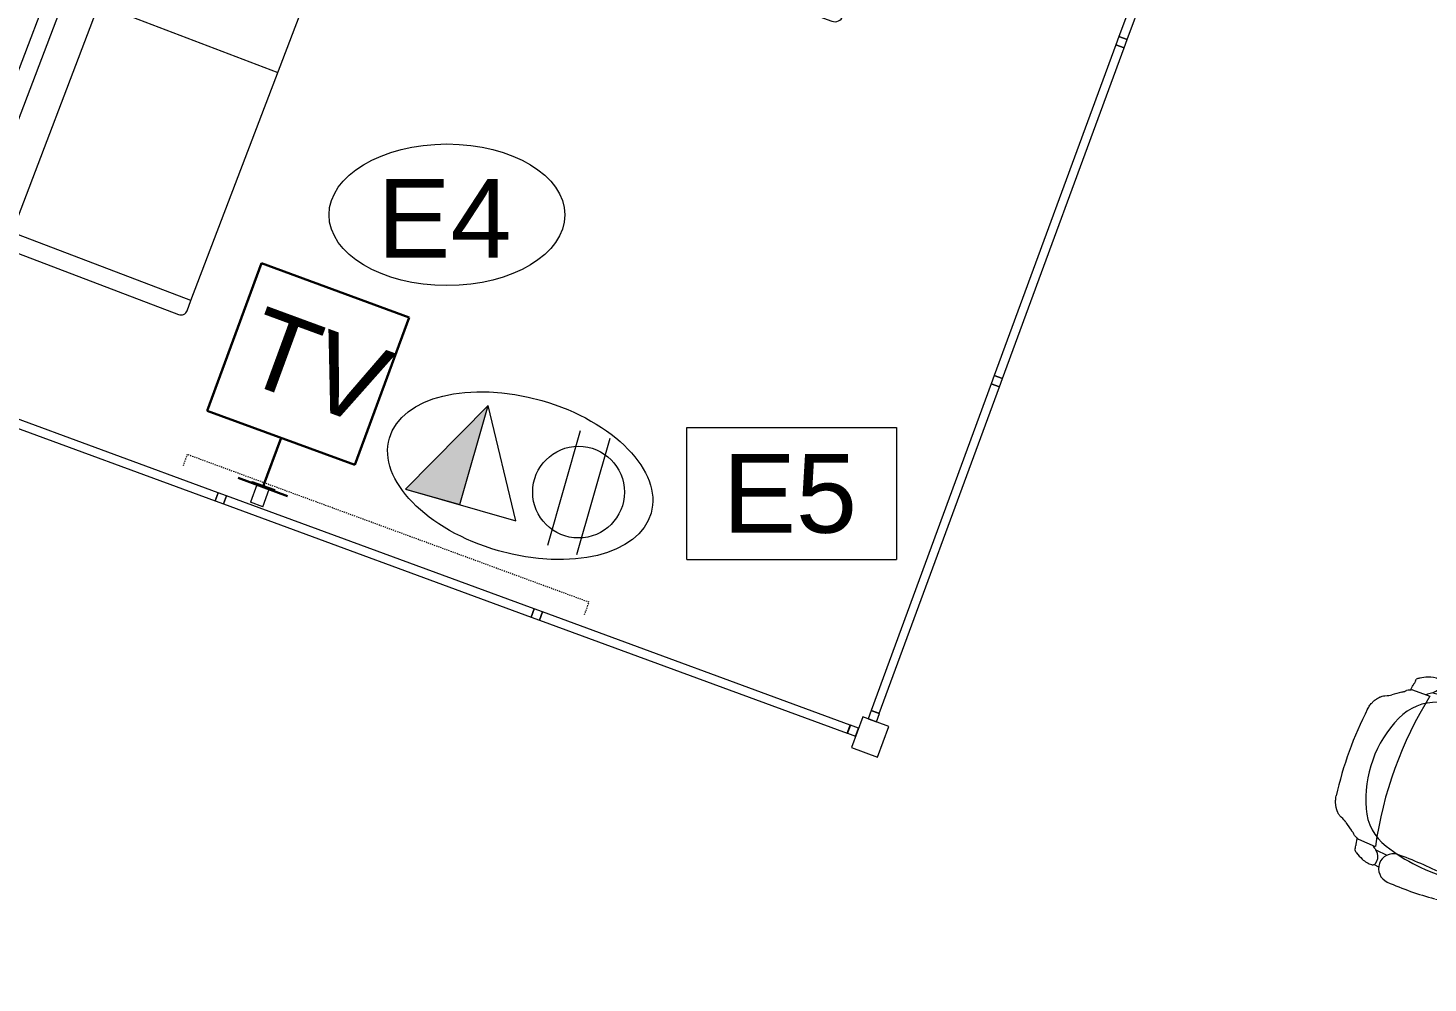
# Model space of a CAD drawing. Header units: inches. Extents: x -2349 to 1043, y -456 to 2193.
# Drawn here: x -521.3 to -361, y 107.3 to 216.6 of the extents above; entities that cross this region are included whole.
import ezdxf

# ---------------------------------------------------------------- set-up
doc = ezdxf.new("R2010")
doc.units = ezdxf.units.IN
doc.header["$MEASUREMENT"] = 0
doc.linetypes.add('Dash', pattern=[0.25, 0.125, -0.125])
for name, color, linetype, lineweight in [('A-ANNO-KEYN', 231, 'Continuous', 9), ('A-ANNO-NOTE', 131, 'Continuous', 30), ('A-GLAZ-CURT', 52, 'Continuous', 13), ('A-GLAZ-CWMG', 51, 'Continuous', 13), ('E-ELEC-FIXT', 91, 'Continuous', 9), ('G-ANNO-TEXT', 231, 'Continuous', 9), ('I-FURN', 30, 'Continuous', 9), ('I-WALL', 2, 'Continuous', 13), ('Q-SPCQ', 91, 'Continuous', 9), ('Q-SPCQ-HDLN', 91, 'Dash', 9), ('Q-SPCQ-IDEN', 132, 'Continuous', 9)]:
    doc.layers.add(name, color=color, linetype=linetype, lineweight=lineweight)
doc.styles.add('Arial', font='arial.ttf', dxfattribs={"height": 9})
doc.styles.add('Swis721 Lt BT', font='swissl.ttf', dxfattribs={"height": 9})
doc.styles.add('Swis721 Lt BT_1', font='swissl.ttf', dxfattribs={"height": 18})

# ---------------------------------------------------------------- blocks, each defined once
blk = doc.blocks.new('HermanMiller_Collection_Tuxedo_CornerSofaAttachedSettee - Quilted Cnr Sofa Rt Settee Lft-7528365-7TH FLOOR POWER _ SIGNAL')
at = {"layer": 'I-FURN'}
for p, q in [((0, 0), (0, -83.93)), ((84.01, 0), (0, 0)), ((85.01, 0), (84.01, 0)), ((84.01, 0), (84.01, -27.97)), ((86.01, -26.97), (86.01, -1)), ((2, -2), (2, -83.93)), ((84.01, -2), (2, -2)), ((27.84, -83.93), (27.84, -2)), ((55.82, -2), (55.82, -7.21)), ((5.95, -55.94), (5.95, -5.95)), ((5.95, -5.95), (55.82, -5.95)), ((55.82, -5.95), (84.01, -5.95)), ((55.82, -7.1), (55.82, -27.97)), ((2, -27.97), (27.84, -27.97)), ((2, -27.97), (84.01, -27.97)), ((84.01, -27.97), (85.01, -27.97)), ((2, -55.99), (7.21, -55.99)), ((5.95, -83.93), (5.95, -55.94)), ((7.26, -55.99), (27.84, -55.99)), ((0, -83.93), (0, -84.93)), ((27.84, -83.93), (0, -83.93)), ((27.84, -85.18), (27.84, -83.93)), ((1, -85.93), (27.09, -85.93))]:
    blk.add_line(p, q, dxfattribs=at)
for centre, radius, start, end in [((85.01, -1), 1, 0, 90), ((85.01, -26.97), 1, 270, 0), ((1, -84.93), 1, 180, 270), ((27.09, -85.18), 0.75, 270, 0)]:
    blk.add_arc(centre, radius, start, end, dxfattribs=at)
blk = doc.blocks.new('System Panel - Glazed-9667822-7TH FLOOR POWER _ SIGNAL')
at = {"layer": 'A-GLAZ-CURT'}
for p, q in [((20.17, 0.5), (-20.17, 0.5)), ((-20.17, 0.5), (-20.17, -0.5)), ((20.17, -0.5), (20.17, 0.5)), ((-20.17, -0.5), (20.17, -0.5))]:
    blk.add_line(p, q, dxfattribs=at)
blk = doc.blocks.new('System Panel - Glazed-9667821-7TH FLOOR POWER _ SIGNAL')
at = {"layer": 'A-GLAZ-CURT'}
for p, q in [((19.92, 0.5), (-19.92, 0.5)), ((-19.92, 0.5), (-19.92, -0.5)), ((19.92, -0.5), (19.92, 0.5)), ((-19.92, -0.5), (19.92, -0.5))]:
    blk.add_line(p, q, dxfattribs=at)
blk = doc.blocks.new('Rectangular Mullion - 1_ x 1_ SQUARE-8461799-7TH FLOOR POWER _ SIGNAL')
at = {"layer": 'A-GLAZ-CWMG', "lineweight": 20}
for p, q in [((-1, 0.5), (0, 0.5)), ((-1, -0.5), (-1, 0.5)), ((0, 0.5), (0, -0.5)), ((0, -0.5), (-1, -0.5))]:
    blk.add_line(p, q, dxfattribs=at)
blk = doc.blocks.new('Rectangular Mullion - 1_ x 1_ SQUARE-8461705-7TH FLOOR POWER _ SIGNAL')
at = {"layer": 'A-GLAZ-CWMG', "lineweight": 20}
for p, q in [((-0.5, 0.5), (0.5, 0.5)), ((-0.5, -0.5), (-0.5, 0.5)), ((0.5, 0.5), (0.5, -0.5)), ((0.5, -0.5), (-0.5, -0.5))]:
    blk.add_line(p, q, dxfattribs=at)
blk = doc.blocks.new('System Panel - Glazed-9679619-7TH FLOOR POWER _ SIGNAL')
at = {"layer": 'A-GLAZ-CURT'}
for p, q in [((18.52, 0.5), (-18.52, 0.5)), ((-18.52, 0.5), (-18.52, -0.5)), ((18.52, -0.5), (18.52, 0.5)), ((-18.52, -0.5), (18.52, -0.5))]:
    blk.add_line(p, q, dxfattribs=at)
blk = doc.blocks.new('Rectangular Mullion - 1_ x 1_ SQUARE-8462337-7TH FLOOR POWER _ SIGNAL')
at = {"layer": 'A-GLAZ-CWMG', "lineweight": 20}
for p, q in [((-1, 0.5), (0, 0.5)), ((-1, -0.5), (-1, 0.5)), ((0, 0.5), (0, -0.5)), ((0, -0.5), (-1, -0.5))]:
    blk.add_line(p, q, dxfattribs=at)
blk = doc.blocks.new('PS - Junction Box _Wall Base_ - TV-V55-7TH FLOOR POWER _ SIGNAL')
at = {"layer": 'E-ELEC-FIXT'}
for p, q in [((-495.07, 164.31), (-495.8, 162.32)), ((-495.59, 164.7), (-495.66, 164.53)), ((-493.07, 163.58), (-495.66, 164.53)), ((-495.59, 164.7), (-493.01, 163.75)), ((-494.39, 161.8), (-493.66, 163.79)), ((-493.07, 163.58), (-493.01, 163.75)), ((-494.39, 161.8), (-495.8, 162.32))]:
    blk.add_line(p, q, dxfattribs=at)
blk = doc.blocks.new('A-Flat_Screen_TV-generic - A-Flat_Screen_TV-generic-9668164-7TH FLOOR POWER _ SIGNAL')
at = {"layer": 'Q-SPCQ-HDLN'}
for p, q in [((-24.5, 3.375), (-24.5, 1.875)), ((24.5, 3.375), (-24.5, 3.375)), ((24.5, 1.875), (24.5, 3.375))]:
    blk.add_line(p, q, dxfattribs=at)
blk = doc.blocks.new('System Panel - Glazed-9679528-7TH FLOOR POWER _ SIGNAL')
at = {"layer": 'A-GLAZ-CURT'}
for p, q in [((18.77, 0.5), (-18.77, 0.5)), ((-18.77, 0.5), (-18.77, -0.5)), ((18.77, -0.5), (18.77, 0.5)), ((-18.77, -0.5), (18.77, -0.5))]:
    blk.add_line(p, q, dxfattribs=at)
blk = doc.blocks.new('Rectangular Mullion - 1_ x 1_ SQUARE-8753571-7TH FLOOR POWER _ SIGNAL')
at = {"layer": 'A-GLAZ-CWMG', "lineweight": 20}
for p, q in [((-0.5, 0.5), (0.5, 0.5)), ((-0.5, -0.5), (-0.5, 0.5)), ((0.5, 0.5), (0.5, -0.5)), ((0.5, -0.5), (-0.5, -0.5))]:
    blk.add_line(p, q, dxfattribs=at)
blk = doc.blocks.new('Steelcase - Seating - Series 1 - Task Chair - Task Chair-7826190-7TH FLOOR POWER _ SIGNAL')
at = {"layer": 'I-FURN'}
for p, q in [((-10.17, -2.55), (-10.38, -2.55)), ((-9.09, -2.55), (-9.22, -4.65)), ((9.09, -2.55), (9.09, -4.68)), ((10.17, -2.55), (10.38, -2.55)), ((9.2, -4.34), (9.09, -4.19)), ((-11.19, -5.22), (-11.25, -5.79)), ((-9.88, -5.14), (-9.56, -4.85)), ((-9.56, -4.85), (-9.71, -6.23)), ((9.88, -5.14), (9.56, -4.85)), ((9.56, -4.85), (9.71, -6.22)), ((11.19, -5.22), (11.25, -5.79))]:
    blk.add_line(p, q, dxfattribs=at)
for centre, radius, start, end in [((0, -14.41), 13.41, 65.746, 114.254), ((-3.05, -7.65), 6, 114.254, 162.1001), ((3.05, -7.65), 6, 17.8999, 65.746), ((-2.85, -9.17), 7.99, 142.7486, 147.2514), ((-0.12, -48.46), 44.74, 78.1161, 101.7376), ((2.85, -9.17), 7.99, 32.7486, 37.2514), ((-10.88, -7.44), 1.69, 4.2771, 175.7229), ((11.73, -12.42), 21.53, 162.1001, 184.2769), ((-12.1, -12.55), 21.92, 355.1341, 17.8999), ((10.88, -7.43), 1.68, 4.515, 180.2888), ((22.73, -9.96), 35.4, 175.7229, 184.9987), ((-61.01, -7.05), 51.82, 353.3109, 359.705), ((61.01, -7.18), 51.82, 180.2888, 186.6891), ((-22.73, -10.08), 35.4, 355.0013, 4.515), ((-11.04, -13.04), 1.5, 184.9987, 353.3109), ((-6.5, -14.17), 3.24, 177.4671, 238.7484), ((6.5, -14.16), 3.25, 301.2516, 355.7231), ((11.04, -13.04), 1.5, 186.6891, 355.0013), ((0, -3.46), 15.77, 238.7484, 301.2516)]:
    blk.add_arc(centre, radius, start, end, dxfattribs=at)
for centre, major_axis, ratio, start_param, end_param in [((0.01, -31.09), (37.17, 0.02), 0.886583, 1.427587, 1.713397), ((-7.15, 5.5), (0.87, 6.2), 0.154562, 3.399732, 3.701416), ((7.16, 5.51), (-0.87, 6.2), 0.154825, 2.582529, 2.883606), ((-4.27, 16.52), (4.71, 18.52), 0.083254, 3.342674, 3.400954), ((86.51, -0.26), (95.89, 4.54), 0.22439, 2.946156, 2.989179), ((-86.51, -0.11), (-95.89, 4.68), 0.223967, 3.294323, 3.337389), ((4.31, 16.54), (-4.67, 18.53), 0.08384, 2.882769, 2.961473), ((-8.59, -6.34), (1.72, 5.94), 0.52706, 1.108678, 1.274239), ((-9.88, -3.86), (0.31, 1.61), 0.651034, 0.76658, 1.051038), ((2.41, 4.34), (12.7, 6.86), 0.060387, 3.254097, 3.377177), ((14.26, 36.92), (23.61, 40.36), 0.024762, 2.883774, 2.945408), ((-4.52, 16.42), (4.45, 18.42), 0.085659, 3.22746, 3.341758), ((4.62, 16.47), (-4.35, 18.45), 0.086501, 2.96286, 3.053569), ((-14.1, 37.05), (-23.45, 40.49), 0.023763, 3.337899, 3.400622), ((-2.41, 4.34), (-12.7, 6.86), 0.060387, 2.906008, 3.029088), ((9.88, -3.86), (-0.31, 1.61), 0.651034, 5.232147, 5.516606), ((8.59, -6.34), (-1.72, 5.94), 0.52706, 5.008946, 5.174507), ((-9.53, -4.74), (0.03, 2.1), 0.841362, 1.08627, 1.703617), ((9.53, -4.74), (-0.03, 2.1), 0.841362, 4.579568, 5.196915), ((-10.94, -4.92), (-0.004, 0.422), 0.857374, 1.745249, 2.84774), ((-11.02, -3.62), (-0.99, 1.63), 0.718676, 2.427045, 3.274454), ((11.02, -3.62), (0.99, 1.63), 0.718676, 3.008732, 3.85614), ((10.94, -4.92), (0.004, 0.422), 0.857374, 3.435445, 4.537937)]:
    blk.add_ellipse(centre, major_axis=major_axis, ratio=ratio, start_param=start_param, end_param=end_param, dxfattribs=at)
for points, knots in [([(-7.38, 0.17), (-7.35, 0.26), (-7.27, 0.4), (-7.14, 0.56), (-7.05, 0.66), (-6.98, 0.73), (-6.91, 0.8), (-6.83, 0.86), (-6.74, 0.93), (-6.65, 1), (-6.56, 1.06), (-6.46, 1.12), (-6.36, 1.18), (-6.25, 1.24), (-6.14, 1.29), (-5.99, 1.35), (-5.72, 1.45), (-5.46, 1.5), (-5.29, 1.53)], [-1, -1, -1, -1, -0.833333, -0.75, -0.708333, -0.666667, -0.625, -0.583333, -0.541667, -0.5, -0.458333, -0.416667, -0.375, -0.333333, -0.291667, -0.25, -0.166667, 0, 0, 0, 0]), ([(5.29, 1.53), (5.46, 1.51), (5.72, 1.45), (5.99, 1.36), (6.14, 1.29), (6.25, 1.24), (6.36, 1.19), (6.46, 1.13), (6.56, 1.07), (6.65, 1), (6.74, 0.94), (6.83, 0.87), (6.91, 0.8), (6.98, 0.73), (7.05, 0.66), (7.14, 0.57), (7.27, 0.4), (7.35, 0.26), (7.38, 0.18)], [-1, -1, -1, -1, -0.833333, -0.75, -0.708333, -0.666667, -0.625, -0.583333, -0.541667, -0.5, -0.458333, -0.416667, -0.375, -0.333333, -0.291667, -0.25, -0.166667, 0, 0, 0, 0]), ([(-9, -2.35), (-9.06, -2.35), (-9.17, -2.37), (-9.39, -2.4), (-9.6, -2.44), (-9.74, -2.47), (-9.81, -2.49), (-9.84, -2.5), (-9.85, -2.5)], [0, 0, 0, 0, 0.142857, 0.285714, 0.571429, 0.785714, 0.892857, 1, 1, 1, 1]), ([(9, -2.35), (9.06, -2.35), (9.17, -2.37), (9.39, -2.4), (9.6, -2.44), (9.74, -2.47), (9.81, -2.49), (9.84, -2.5), (9.85, -2.5)], [0, 0, 0, 0, 0.142857, 0.285714, 0.571429, 0.785714, 0.892857, 1, 1, 1, 1])]:
    blk.add_open_spline(points, degree=3, knots=knots, dxfattribs=at)
blk = doc.blocks.new('Appliance_Specialty Equipment Tag - Standard-3515593-7TH FLOOR POWER _ SIGNAL')
at = {"layer": 'Q-SPCQ-IDEN'}
blk.add_ellipse((-0.0499, 0.0037), major_axis=(-0.1406, 0), ratio=0.600473, dxfattribs=at)
blk = doc.blocks.new('Keynote Tag - Keynote Number - Boxed-135510-7TH FLOOR POWER _ SIGNAL')
at = {"layer": 'A-ANNO-KEYN'}
for p, q in [((-0.125, -0.0792), (-0.125, 0.0781)), ((-0.125, 0.0781), (0.125, 0.0781)), ((0.125, 0.0781), (0.125, -0.0792)), ((-0.125, -0.0792), (0.125, -0.0792))]:
    blk.add_line(p, q, dxfattribs=at)

msp = doc.modelspace()

# ---------------------------------------------------------------- hatches: boundary and pattern name
at = {"layer": 'A-ANNO-NOTE', "lineweight": 9}
msp.add_hatch(color=256, dxfattribs=at).paths.add_polyline_path([(-471.84, 162.04), (-468.59, 173.39), (-478.04, 163.82)], flags=0)

# ---------------------------------------------------------------- linework, layer by layer
at = {"layer": 'A-ANNO-NOTE'}
for p, q in [((-494.53, 189.68), (-500.74, 172.79)), ((-477.64, 183.47), (-494.53, 189.68)), ((-483.85, 166.58), (-477.64, 183.47)), ((-500.74, 172.79), (-483.85, 166.58)), ((-494.37, 164.05), (-492.29, 169.68)), ((-491.55, 163.02), (-497.18, 165.09))]:
    msp.add_line(p, q, dxfattribs=at)
at = {"layer": 'A-ANNO-NOTE', "lineweight": 9}
for p, q in [((-468.59, 173.39), (-478.04, 163.82)), ((-468.59, 173.39), (-478.04, 163.82)), ((-471.84, 162.04), (-468.59, 173.39)), ((-465.42, 160.2), (-468.59, 173.39)), ((-458.04, 170.48), (-461.8, 157.35)), ((-454.66, 169.62), (-458.48, 156.29)), ((-478.04, 163.82), (-471.84, 162.04)), ((-478.04, 163.82), (-465.42, 160.2))]:
    msp.add_line(p, q, dxfattribs=at)
msp.add_circle((-458.24, 163.47), 5.25, dxfattribs=at)
msp.add_ellipse((-464.92, 165.35), major_axis=(-14.97, 4.29), ratio=0.574637, dxfattribs=at)
at = {"layer": 'I-WALL'}
for p, q in [((-425.72, 137.75), (-427.02, 134.23)), ((-422.74, 136.66), (-425.72, 137.75)), ((-424.04, 133.14), (-422.74, 136.66)), ((-427.02, 134.23), (-424.04, 133.14))]:
    msp.add_line(p, q, dxfattribs=at)

# ---------------------------------------------------------------- block references
at = {"layer": 'A-ANNO-KEYN', "xscale": 95.99999999999994, "yscale": 95.99999999999994, "zscale": 95.99999999999994}
msp.add_blockref('Keynote Tag - Keynote Number - Boxed-135510-7TH FLOOR POWER _ SIGNAL', (-433.84, 163.37), dxfattribs=at)
at = {"layer": 'A-GLAZ-CURT', "lineweight": 9}
for name, p, rotation in [('System Panel - Glazed-9667822-7TH FLOOR POWER _ SIGNAL', (-388.97, 234.36), 249.8152783315906), ('System Panel - Glazed-9667822-7TH FLOOR POWER _ SIGNAL', (-403.24, 195.56), 249.8152783315906), ('System Panel - Glazed-9679619-7TH FLOOR POWER _ SIGNAL', (-517.04, 169.32), 339.8152783315905), ('System Panel - Glazed-9667821-7TH FLOOR POWER _ SIGNAL', (-417.42, 156.99), 249.8152783315906), ('System Panel - Glazed-9679528-7TH FLOOR POWER _ SIGNAL', (-481.1, 156.11), 339.8152783315905), ('System Panel - Glazed-9679528-7TH FLOOR POWER _ SIGNAL', (-444.93, 142.81), 339.8152783315905)]:
    msp.add_blockref(name, p, dxfattribs=dict(at, rotation=rotation))
at = {"layer": 'A-GLAZ-CWMG', "lineweight": 9, "extrusion": (0, 0, -1)}
for name, p, rotation in [('Rectangular Mullion - 1_ x 1_ SQUARE-8461705-7TH FLOOR POWER _ SIGNAL', (396.1, 214.96), 290.1847216684094), ('Rectangular Mullion - 1_ x 1_ SQUARE-8461705-7TH FLOOR POWER _ SIGNAL', (410.37, 176.16), 290.1847216684094), ('Rectangular Mullion - 1_ x 1_ SQUARE-8753571-7TH FLOOR POWER _ SIGNAL', (499.19, 162.76), 200.1847216684095), ('Rectangular Mullion - 1_ x 1_ SQUARE-8753571-7TH FLOOR POWER _ SIGNAL', (463.02, 149.46), 200.1847216684095), ('Rectangular Mullion - 1_ x 1_ SQUARE-8461799-7TH FLOOR POWER _ SIGNAL', (424.63, 137.35), 290.1847216684094), ('Rectangular Mullion - 1_ x 1_ SQUARE-8462337-7TH FLOOR POWER _ SIGNAL', (426.37, 135.99), 200.1847216684095)]:
    msp.add_blockref(name, p, dxfattribs=dict(at, rotation=rotation))
at = {"layer": 'E-ELEC-FIXT'}
msp.add_blockref('PS - Junction Box _Wall Base_ - TV-V55-7TH FLOOR POWER _ SIGNAL', (0, 0), dxfattribs=at)
at = {"layer": 'I-FURN'}
for name, p, rotation in [('HermanMiller_Collection_Tuxedo_CornerSofaAttachedSettee - Quilted Cnr Sofa Rt Settee Lft-7528365-7TH FLOOR POWER _ SIGNAL', (-498.77, 273.74), 339.1669871905495), ('Steelcase - Seating - Series 1 - Task Chair - Task Chair-7826190-7TH FLOOR POWER _ SIGNAL', (-368.3, 133.15), 70.14595711552352)]:
    msp.add_blockref(name, p, dxfattribs=dict(at, rotation=rotation))
at = {"layer": 'Q-SPCQ', "rotation": 339.8153988189488}
msp.add_blockref('A-Flat_Screen_TV-generic - A-Flat_Screen_TV-generic-9668164-7TH FLOOR POWER _ SIGNAL', (-481.2, 156.15), dxfattribs=at)
at = {"layer": 'Q-SPCQ-IDEN', "xscale": 95.99999999999994, "yscale": 95.99999999999994, "zscale": 95.99999999999994}
msp.add_blockref('Appliance_Specialty Equipment Tag - Standard-3515593-7TH FLOOR POWER _ SIGNAL', (-468.51, 194.85), dxfattribs=at)

# ---------------------------------------------------------------- texts
at = {"layer": 'A-ANNO-KEYN', "insert": (-441.75, 167.82), "char_height": 9, "width": 18.786, "attachment_point": 1, "style": 'Arial'}
msp.add_mtext('E5', dxfattribs=at)
at = {"layer": 'A-ANNO-NOTE', "lineweight": 9, "insert": (-494.13, 184.84), "char_height": 9, "width": 16.968, "attachment_point": 1, "rotation": 339.8153, "style": 'Swis721 Lt BT'}
msp.add_mtext('TV', dxfattribs=at)
at = {"layer": 'G-ANNO-TEXT', "color": 7, "insert": (-673.12, 114.04), "char_height": 18, "width": 334.209, "attachment_point": 1, "rotation": 341, "style": 'Swis721 Lt BT_1'}
msp.add_mtext('PENNSYLVANIA AVE NW', dxfattribs=at)
at = {"layer": 'Q-SPCQ-IDEN', "insert": (-481.29, 199.31), "char_height": 9, "width": 18.786, "attachment_point": 1, "style": 'Arial'}
msp.add_mtext('E4', dxfattribs=at)

doc.saveas('drawing.dxf')
